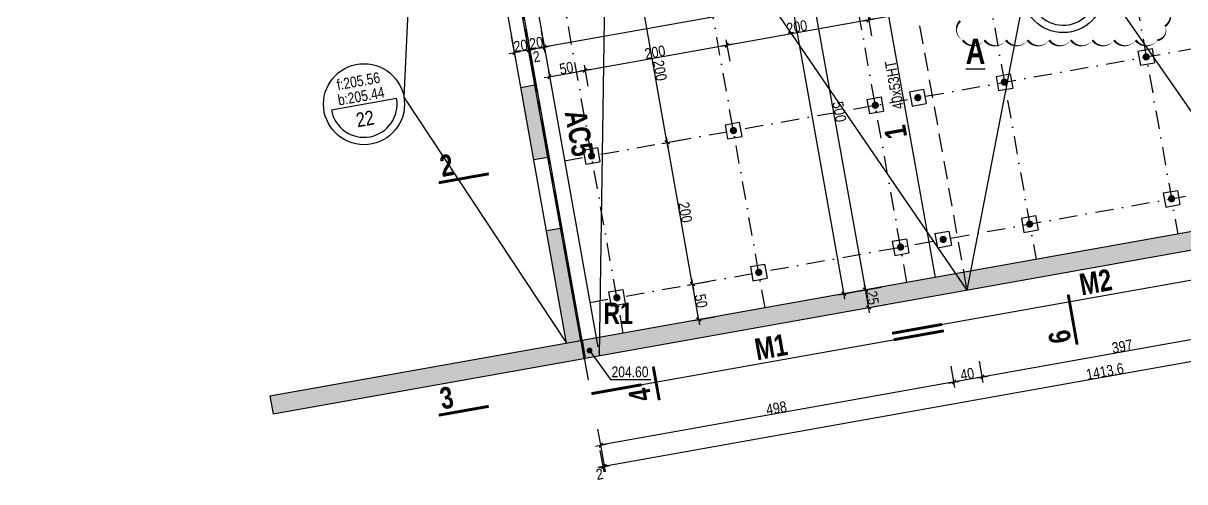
# Model space of a CAD drawing. Header units: millimetres. Extents: x -18089 to -10820, y 354 to 4554.
# Drawn here: x -15456 to -13844, y 2647 to 3283 of the extents above; entities that cross this region are included whole.
import ezdxf
from ezdxf.enums import TextEntityAlignment as Align

# ---------------------------------------------------------------- set-up
doc = ezdxf.new("R2010")
doc.units = ezdxf.units.MM
for name, pattern in [('AXES', [50.8, 31.75, -6.35, 6.35, -6.35]), ('CACHEx2', [19.05, 12.7, -6.35]), ('INTERROMPU2', [9.525, 6.35, -3.175]), ('TIRETPTX2', [50.8, 25.4, -12.7, 0, -12.7])]:
    doc.linetypes.add(name, pattern=pattern)
for name, color, linetype in [('01_cote_gen', 4, 'Continuous'), ('01_linteaux', 3, 'Continuous'), ('01_murs_coup', 5, 'Continuous'), ('01_murs_sup', 2, 'INTERROMPU2'), ('01_poch_murs', 251, 'Continuous'), ('01_texte', 230, 'Continuous'), ('01_tram_axes', 10, 'AXES'), ('AA_COTES', 2, 'Continuous')]:
    doc.layers.add(name, color=color, linetype=linetype)
doc.styles.add('impact', font='impact.ttf')
doc.styles.add('MATTE_TXT', font='arial.ttf')
doc.styles.add('STYLE2', font='ARIALN.TTF')
doc.dimstyles.new('JB50', dxfattribs={"dimscale": 0.1, "dimtxt": 150, "dimasz": 15, "dimexe": 0.1, "dimexo": 0.1, "dimgap": 0.09, "dimtad": 1, "dimdec": 1, "dimdsep": 46, "dimtxsty": 'STYLE2', "dimblk1": 'BOND_G', "dimblk2": 'BOND_D', "dimsah": 1, "dimcen": 1.5, "dimdle": 0.01, "dimse1": 1, "dimse2": 1, "dimclrd": 4, "dimclre": 2, "dimclrt": 6, "dimazin": 2, "dimtfac": 2.333333, "dimtdec": 1, "dimtix": 1, "dimtmove": 2, "dimatfit": 3, "dimldrblk": 'BOND_G', "dimfxl": 1, "dimtolj": 1, "dimtzin": 0, "dimarcsym": 0})

# ---------------------------------------------------------------- blocks, each defined once
blk = doc.blocks.new('BOND_G')
at = {"layer": 'AA_COTES', "color": 0}
for p, q in [((0, -5), (0, 15)), ((5, 0), (-5, 0)), ((1.8, 1.8), (-1.8, -1.8))]:
    blk.add_line(p, q, dxfattribs=at)
blk = doc.blocks.new('BOND_D')
at = {"layer": 'AA_COTES', "color": 0}
for p, q in [((5, 0), (-5, 0)), ((-1.8, -1.8), (1.8, 1.8)), ((0, 5), (0, -15))]:
    blk.add_line(p, q, dxfattribs=at)
blk = doc.blocks.new('*D579')
at = {"layer": '01_cote_gen', "color": 4, "lineweight": -2, "ltscale": 2, "transparency": 16777216}
blk.add_line((-15402.5, 3541.9), (-15903.6, 3007.2), dxfattribs=at)
at = {"layer": 'DEFPOINTS', "color": 0, "ltscale": 2, "transparency": 16777216}
for p in [(-15466.3, 3603.8), (-15969.4, 3066.8), (-15904.6, 3006.1)]:
    blk.add_point(p, dxfattribs=at)
at = {"layer": '01_cote_gen', "color": 4, "lineweight": -2, "ltscale": 2, "transparency": 16777216, "xscale": 1.5, "yscale": 1.5, "zscale": 1.5}
for name, p, rotation in [('BOND_G', (-15401.5, 3543), 46.85957807581701), ('BOND_D', (-15904.6, 3006.1), 226.859578075817)]:
    blk.add_blockref(name, p, dxfattribs=dict(at, rotation=rotation))
at = {"layer": '01_cote_gen', "color": 6, "ltscale": 2, "transparency": 16777216, "insert": (-15658.6, 3279.8), "char_height": 15, "attachment_point": 5, "rotation": 46.8596, "style": 'STYLE2'}
blk.add_mtext('\\A1;735.8', dxfattribs=at)
blk = doc.blocks.new('*D614')
at = {"layer": '01_cote_gen', "color": 4, "lineweight": -2, "ltscale": 2, "transparency": 16777216}
blk.add_line((-14165.5, 2785), (-14652.8, 2697.9), dxfattribs=at)
at = {"layer": 'DEFPOINTS', "color": 0, "ltscale": 2, "transparency": 16777216}
for p in [(-14179.3, 2870.4), (-14669.5, 2782.9), (-14654.3, 2697.7)]:
    blk.add_point(p, dxfattribs=at)
at = {"layer": '01_cote_gen', "color": 4, "lineweight": -2, "ltscale": 2, "transparency": 16777216, "xscale": 1.5, "yscale": 1.5, "zscale": 1.5}
for name, p, rotation in [('BOND_G', (-14164, 2785.2), 10.12400533052304), ('BOND_D', (-14654.3, 2697.7), 190.124005330523)]:
    blk.add_blockref(name, p, dxfattribs=dict(at, rotation=rotation))
at = {"layer": '01_cote_gen', "color": 6, "ltscale": 2, "transparency": 16777216, "insert": (-14410.5, 2749), "char_height": 15, "attachment_point": 5, "rotation": 10.124, "style": 'STYLE2'}
blk.add_mtext('\\A1;498', dxfattribs=at)
blk = doc.blocks.new('*D615')
at = {"layer": '01_cote_gen', "color": 4, "lineweight": -2, "ltscale": 2, "transparency": 16777216}
blk.add_line((-14126.1, 2792), (-14162.6, 2785.5), dxfattribs=at)
at = {"layer": 'DEFPOINTS', "color": 0, "ltscale": 2, "transparency": 16777216}
for p in [(-14179.3, 2870.4), (-14139.9, 2877.5), (-14164, 2785.2)]:
    blk.add_point(p, dxfattribs=at)
at = {"layer": '01_cote_gen', "color": 4, "lineweight": -2, "ltscale": 2, "transparency": 16777216, "xscale": 1.5, "yscale": 1.5, "zscale": 1.5}
for name, p, rotation in [('BOND_D', (-14164, 2785.2), 190.124005330523), ('BOND_G', (-14124.7, 2792.2), 10.12400533052304)]:
    blk.add_blockref(name, p, dxfattribs=dict(at, rotation=rotation))
at = {"layer": '01_cote_gen', "color": 6, "ltscale": 2, "transparency": 16777216, "insert": (-14145.7, 2796.3), "char_height": 15, "attachment_point": 5, "rotation": 10.124, "style": 'STYLE2'}
blk.add_mtext('\\A1;40', dxfattribs=at)
blk = doc.blocks.new('*D616')
at = {"layer": '01_cote_gen', "color": 4, "lineweight": -2, "ltscale": 2, "transparency": 16777216}
blk.add_line((-13258.9, 2916.4), (-14647.5, 2668.4), dxfattribs=at)
at = {"layer": 'DEFPOINTS', "color": 0, "ltscale": 2, "transparency": 16777216}
for p in [(-13273.7, 3007.7), (-14658.4, 2720.8), (-14649, 2668.1)]:
    blk.add_point(p, dxfattribs=at)
at = {"layer": '01_cote_gen', "color": 4, "lineweight": -2, "ltscale": 2, "transparency": 16777216, "xscale": 1.5, "yscale": 1.5, "zscale": 1.5}
for name, p, rotation in [('BOND_G', (-13257.4, 2916.6), 10.12400533052304), ('BOND_D', (-14649, 2668.1), 190.124005330523)]:
    blk.add_blockref(name, p, dxfattribs=dict(at, rotation=rotation))
at = {"layer": '01_cote_gen', "color": 6, "ltscale": 2, "transparency": 16777216, "insert": (-13954.6, 2799.9), "char_height": 15, "attachment_point": 5, "rotation": 10.124, "style": 'STYLE2'}
blk.add_mtext('\\A1;1413.6', dxfattribs=at)
blk = doc.blocks.new('*D618')
at = {"layer": '01_cote_gen', "color": 4, "lineweight": -2, "ltscale": 2, "transparency": 16777216}
blk.add_line((-14282.7, 2890), (-14286.6, 2911.7), dxfattribs=at)
at = {"layer": 'DEFPOINTS', "color": 0, "ltscale": 2, "transparency": 16777216}
for p in [(-14298, 2911.2), (-14286.8, 2913.2), (-14293.6, 2886.6)]:
    blk.add_point(p, dxfattribs=at)
at = {"layer": '01_cote_gen', "color": 4, "lineweight": -2, "ltscale": 2, "transparency": 16777216, "xscale": 1.5, "yscale": 1.5, "zscale": 1.5}
for name, p, rotation in [('BOND_D', (-14286.8, 2913.2), 100.1240053304039), ('BOND_G', (-14282.5, 2888.6), 280.1240053304039)]:
    blk.add_blockref(name, p, dxfattribs=dict(at, rotation=rotation))
at = {"layer": '01_cote_gen', "color": 6, "ltscale": 2, "transparency": 16777216, "insert": (-14277.1, 2902.2), "char_height": 15, "attachment_point": 5, "rotation": 280.124, "style": 'STYLE2'}
blk.add_mtext('\\A1;25', dxfattribs=at)
blk = doc.blocks.new('*D619')
at = {"layer": '01_cote_gen', "color": 4, "lineweight": -2, "ltscale": 2, "transparency": 16777216}
blk.add_line((-14287.1, 2914.7), (-14374.5, 3403.9), dxfattribs=at)
at = {"layer": 'DEFPOINTS', "color": 0, "ltscale": 2, "transparency": 16777216}
for p in [(-14304, 3418), (-14374.7, 3405.4), (-14298, 2911.2)]:
    blk.add_point(p, dxfattribs=at)
at = {"layer": '01_cote_gen', "color": 4, "lineweight": -2, "ltscale": 2, "transparency": 16777216, "xscale": 1.5, "yscale": 1.5, "zscale": 1.5}
for name, p, rotation in [('BOND_D', (-14374.7, 3405.4), 100.1240053304039), ('BOND_G', (-14286.8, 2913.2), 280.1240053304039)]:
    blk.add_blockref(name, p, dxfattribs=dict(at, rotation=rotation))
at = {"layer": '01_cote_gen', "color": 6, "ltscale": 2, "transparency": 16777216, "insert": (-14323.2, 3160.6), "char_height": 15, "attachment_point": 5, "rotation": 280.124, "style": 'STYLE2'}
blk.add_mtext('\\A1;500', dxfattribs=at)
blk = doc.blocks.new('*D631')
at = {"layer": '01_cote_gen', "color": 4, "lineweight": -2, "ltscale": 2, "transparency": 16777216}
blk.add_line((-14263.6, 3334), (-14731.1, 3250.5), dxfattribs=at)
at = {"layer": 'DEFPOINTS', "color": 0, "ltscale": 2, "transparency": 16777216}
for p in [(-14272.6, 3393.2), (-14737.1, 3275.6), (-14732.6, 3250.2)]:
    blk.add_point(p, dxfattribs=at)
at = {"layer": '01_cote_gen', "color": 4, "lineweight": -2, "ltscale": 2, "transparency": 16777216, "xscale": 1.5, "yscale": 1.5, "zscale": 1.5}
for name, p, rotation in [('BOND_G', (-14262.1, 3334.2), 10.12400533052304), ('BOND_D', (-14732.6, 3250.2), 190.124005330523)]:
    blk.add_blockref(name, p, dxfattribs=dict(at, rotation=rotation))
at = {"layer": '01_cote_gen', "color": 6, "ltscale": 2, "transparency": 16777216, "insert": (-14498.7, 3299.8), "char_height": 15, "attachment_point": 5, "rotation": 10.124, "style": 'STYLE2'}
blk.add_mtext('\\A1;478', dxfattribs=at)
blk = doc.blocks.new('*D632')
at = {"layer": '01_cote_gen', "color": 4, "lineweight": -2, "ltscale": 2, "transparency": 16777216}
blk.add_line((-14734.1, 3249.9), (-14750.8, 3247), dxfattribs=at)
at = {"layer": 'DEFPOINTS', "color": 0, "ltscale": 2, "transparency": 16777216}
for p in [(-14733.9, 3257.6), (-14753.6, 3254.1), (-14752.3, 3246.7)]:
    blk.add_point(p, dxfattribs=at)
at = {"layer": '01_cote_gen', "color": 4, "lineweight": -2, "ltscale": 2, "transparency": 16777216, "xscale": 1.5, "yscale": 1.5, "zscale": 1.5}
for name, p, rotation in [('BOND_G', (-14732.6, 3250.2), 10.12400533052304), ('BOND_D', (-14752.3, 3246.7), 190.124005330523)]:
    blk.add_blockref(name, p, dxfattribs=dict(at, rotation=rotation))
at = {"layer": '01_cote_gen', "color": 6, "ltscale": 2, "transparency": 16777216, "insert": (-14743.8, 3256), "char_height": 15, "attachment_point": 5, "rotation": 10.124, "style": 'STYLE2'}
blk.add_mtext('\\A1;20', dxfattribs=at)
blk = doc.blocks.new('*D633')
at = {"layer": '01_cote_gen', "color": 4, "lineweight": -2, "ltscale": 2, "transparency": 16777216}
for p, q in [((-14652.4, 2667.5), (-14653.9, 2667.3)), ((-14651, 2667.8), (-14649, 2668.1)), ((-14647.5, 2668.4), (-14646, 2668.7))]:
    blk.add_line(p, q, dxfattribs=at)
at = {"layer": 'DEFPOINTS', "color": 0, "ltscale": 2, "transparency": 16777216}
for p in [(-14667.2, 2758.9), (-14665.3, 2759.3), (-14649, 2668.1)]:
    blk.add_point(p, dxfattribs=at)
at = {"layer": '01_cote_gen', "color": 4, "lineweight": -2, "ltscale": 2, "transparency": 16777216, "xscale": 1.5, "yscale": 1.5, "zscale": 1.5}
for name, p, rotation in [('BOND_G', (-14651, 2667.8), 10.12400533052304), ('BOND_D', (-14649, 2668.1), 190.124005330523)]:
    blk.add_blockref(name, p, dxfattribs=dict(at, rotation=rotation))
at = {"layer": '01_cote_gen', "color": 6, "ltscale": 2, "transparency": 16777216, "insert": (-14655.9, 2657.4), "char_height": 15, "attachment_point": 5, "rotation": 10.124, "style": 'STYLE2'}
blk.add_mtext('\\A1;2', dxfattribs=at)
blk = doc.blocks.new('*D634')
at = {"layer": '01_cote_gen', "color": 4, "lineweight": -2, "ltscale": 2, "transparency": 16777216}
for p, q in [((-14755.8, 3246.1), (-14757.2, 3245.8)), ((-14754.3, 3246.3), (-14752.3, 3246.7)), ((-14750.8, 3247), (-14749.4, 3247.2))]:
    blk.add_line(p, q, dxfattribs=at)
at = {"layer": 'DEFPOINTS', "color": 0, "ltscale": 2, "transparency": 16777216}
for p in [(-14753.5, 3241.8), (-14752.3, 3246.7), (-14751.5, 3242.1)]:
    blk.add_point(p, dxfattribs=at)
at = {"layer": '01_cote_gen', "color": 4, "lineweight": -2, "ltscale": 2, "transparency": 16777216, "xscale": 1.5, "yscale": 1.5, "zscale": 1.5}
for name, p, rotation in [('BOND_G', (-14754.3, 3246.3), 10.12400533052304), ('BOND_D', (-14752.3, 3246.7), 190.124005330523)]:
    blk.add_blockref(name, p, dxfattribs=dict(at, rotation=rotation))
at = {"layer": '01_cote_gen', "color": 6, "ltscale": 2, "transparency": 16777216, "insert": (-14743.5, 3237.1), "char_height": 15, "attachment_point": 5, "rotation": 10.124, "style": 'STYLE2'}
blk.add_mtext('\\A1;2', dxfattribs=at)
blk = doc.blocks.new('*D635')
at = {"layer": '01_cote_gen', "color": 4, "lineweight": -2, "ltscale": 2, "transparency": 16777216}
blk.add_line((-14755.8, 3246.1), (-14772.5, 3243.1), dxfattribs=at)
at = {"layer": 'DEFPOINTS', "color": 0, "ltscale": 2, "transparency": 16777216}
for p in [(-14774, 3242.8), (-14753.4, 3241.3), (-14773.1, 3237.7)]:
    blk.add_point(p, dxfattribs=at)
at = {"layer": '01_cote_gen', "color": 4, "lineweight": -2, "ltscale": 2, "transparency": 16777216, "xscale": 1.5, "yscale": 1.5, "zscale": 1.5}
for name, p, rotation in [('BOND_D', (-14774, 3242.8), 190.124005330523), ('BOND_G', (-14754.3, 3246.3), 10.12400533052304)]:
    blk.add_blockref(name, p, dxfattribs=dict(at, rotation=rotation))
at = {"layer": '01_cote_gen', "color": 6, "ltscale": 2, "transparency": 16777216, "insert": (-14765.5, 3252.1), "char_height": 15, "attachment_point": 5, "rotation": 10.124, "style": 'STYLE2'}
blk.add_mtext('\\A1;20', dxfattribs=at)
blk = doc.blocks.new('*D496')
at = {"layer": '01_cote_gen', "color": 4, "lineweight": -2, "ltscale": 2, "transparency": 16777216}
blk.add_line((-13735.3, 2861.8), (-14123.2, 2792.5), dxfattribs=at)
at = {"layer": 'DEFPOINTS', "color": 0, "ltscale": 2, "transparency": 16777216}
for p in [(-13749.2, 2948.2), (-14140.1, 2878.4), (-14124.7, 2792.2)]:
    blk.add_point(p, dxfattribs=at)
at = {"layer": '01_cote_gen', "color": 4, "lineweight": -2, "ltscale": 2, "transparency": 16777216, "xscale": 1.5, "yscale": 1.5, "zscale": 1.5}
for name, p, rotation in [('BOND_G', (-13733.8, 2862), 10.12401369382293), ('BOND_D', (-14124.7, 2792.2), 190.1240136938229)]:
    blk.add_blockref(name, p, dxfattribs=dict(at, rotation=rotation))
at = {"layer": '01_cote_gen', "color": 6, "ltscale": 2, "transparency": 16777216, "insert": (-13930.6, 2834.7), "char_height": 15, "attachment_point": 5, "rotation": 10.124, "style": 'STYLE2'}
blk.add_mtext('\\A1;397', dxfattribs=at)
blk = doc.blocks.new('*D499')
at = {"layer": '01_cote_gen', "color": 4, "lineweight": -2, "ltscale": 2, "transparency": 16777216}
blk.add_line((-14317, 2909.3), (-14508.1, 3979.4), dxfattribs=at)
at = {"layer": 'DEFPOINTS', "color": 0, "ltscale": 2, "transparency": 16777216}
for p in [(-14496.5, 3983), (-14508.3, 3980.9), (-14304.9, 2909.9)]:
    blk.add_point(p, dxfattribs=at)
at = {"layer": '01_cote_gen', "color": 4, "lineweight": -2, "ltscale": 2, "transparency": 16777216, "xscale": 1.5, "yscale": 1.5, "zscale": 1.5}
for name, p, rotation in [('BOND_D', (-14508.3, 3980.9), 100.1240053305219), ('BOND_G', (-14316.7, 2907.8), 280.1240053305219)]:
    blk.add_blockref(name, p, dxfattribs=dict(at, rotation=rotation))
at = {"layer": '01_cote_gen', "color": 6, "ltscale": 2, "transparency": 16777216, "insert": (-14405, 3445.7), "char_height": 15, "attachment_point": 5, "rotation": 280.124, "style": 'STYLE2'}
blk.add_mtext('\\A1;1090', dxfattribs=at)
blk = doc.blocks.new('*D844')
at = {"layer": '01_poch_murs', "color": 4, "lineweight": -2, "transparency": 16777216}
blk.add_line((-14518.5, 2873.3), (-14526.7, 2919.6), dxfattribs=at)
at = {"layer": 'DEFPOINTS', "color": 0, "transparency": 16777216}
for p in [(-14527, 2921.1), (-14524, 2921.6), (-14515.2, 2872.4)]:
    blk.add_point(p, dxfattribs=at)
at = {"layer": '01_poch_murs', "color": 4, "lineweight": -2, "transparency": 16777216, "xscale": 1.5, "yscale": 1.5, "zscale": 1.5}
for name, p, rotation in [('BOND_D', (-14527, 2921.1), 100.1240053304878), ('BOND_G', (-14518.2, 2871.9), 280.1240053304879)]:
    blk.add_blockref(name, p, dxfattribs=dict(at, rotation=rotation))
at = {"layer": '01_poch_murs', "color": 6, "transparency": 16777216, "insert": (-14515.1, 2897.8), "char_height": 15, "attachment_point": 5, "rotation": 280.124, "style": 'STYLE2'}
blk.add_mtext('\\A1;50', dxfattribs=at)
blk = doc.blocks.new('*D845')
at = {"layer": '01_poch_murs', "color": 4, "lineweight": -2, "transparency": 16777216}
blk.add_line((-14527.3, 2922.6), (-14561.9, 3116.5), dxfattribs=at)
at = {"layer": 'DEFPOINTS', "color": 0, "transparency": 16777216}
for p in [(-14562.1, 3118), (-14533.8, 3123), (-14524, 2921.6)]:
    blk.add_point(p, dxfattribs=at)
at = {"layer": '01_poch_murs', "color": 4, "lineweight": -2, "transparency": 16777216, "xscale": 1.5, "yscale": 1.5, "zscale": 1.5}
for name, p, rotation in [('BOND_D', (-14562.1, 3118), 100.1240053304878), ('BOND_G', (-14527, 2921.1), 280.1240053304879)]:
    blk.add_blockref(name, p, dxfattribs=dict(at, rotation=rotation))
at = {"layer": '01_poch_murs', "color": 6, "transparency": 16777216, "insert": (-14537, 3020.9), "char_height": 15, "attachment_point": 5, "rotation": 280.124, "style": 'STYLE2'}
blk.add_mtext('\\A1;200', dxfattribs=at)
blk = doc.blocks.new('*D846')
at = {"layer": '01_poch_murs', "color": 4, "lineweight": -2, "transparency": 16777216}
blk.add_line((-14562.4, 3119.4), (-14597, 3313.4), dxfattribs=at)
at = {"layer": 'DEFPOINTS', "color": 0, "transparency": 16777216}
for p in [(-14544.3, 3324.3), (-14597.3, 3314.9), (-14533.8, 3123)]:
    blk.add_point(p, dxfattribs=at)
at = {"layer": '01_poch_murs', "color": 4, "lineweight": -2, "transparency": 16777216, "xscale": 1.5, "yscale": 1.5, "zscale": 1.5}
for name, p, rotation in [('BOND_D', (-14597.3, 3314.9), 100.1240053304878), ('BOND_G', (-14562.1, 3118), 280.1240053304879)]:
    blk.add_blockref(name, p, dxfattribs=dict(at, rotation=rotation))
at = {"layer": '01_poch_murs', "color": 6, "transparency": 16777216, "insert": (-14572.2, 3217.8), "char_height": 15, "attachment_point": 5, "rotation": 280.124, "style": 'STYLE2'}
blk.add_mtext('\\A1;200', dxfattribs=at)
blk = doc.blocks.new('*D855')
at = {"layer": '01_poch_murs', "color": 4, "lineweight": -2, "transparency": 16777216}
blk.add_line((-14723.8, 3209.4), (-14677.5, 3217.7), dxfattribs=at)
at = {"layer": 'DEFPOINTS', "color": 0, "transparency": 16777216}
for p in [(-14676.1, 3218), (-14720, 3179.6), (-14670.8, 3188.4)]:
    blk.add_point(p, dxfattribs=at)
at = {"layer": '01_poch_murs', "color": 4, "lineweight": -2, "transparency": 16777216, "xscale": 1.5, "yscale": 1.5, "zscale": 1.5}
for name, p, rotation in [('BOND_D', (-14676.1, 3218), 10.12400533048881), ('BOND_G', (-14725.3, 3209.2), 190.1240053304888)]:
    blk.add_blockref(name, p, dxfattribs=dict(at, rotation=rotation))
at = {"layer": '01_poch_murs', "color": 6, "transparency": 16777216, "insert": (-14702, 3221.1), "char_height": 15, "attachment_point": 5, "rotation": 10.124, "style": 'STYLE2'}
blk.add_mtext('\\A1;50', dxfattribs=at)
blk = doc.blocks.new('*D856')
at = {"layer": '01_poch_murs', "color": 4, "lineweight": -2, "transparency": 16777216}
blk.add_line((-14674.6, 3218.2), (-14480.7, 3252.9), dxfattribs=at)
at = {"layer": 'DEFPOINTS', "color": 0, "transparency": 16777216}
for p in [(-14479.2, 3253.1), (-14479.2, 3253.1), (-14670.8, 3188.4)]:
    blk.add_point(p, dxfattribs=at)
at = {"layer": '01_poch_murs', "color": 4, "lineweight": -2, "transparency": 16777216, "xscale": 1.5, "yscale": 1.5, "zscale": 1.5}
for name, p, rotation in [('BOND_D', (-14479.2, 3253.1), 10.12400533048881), ('BOND_G', (-14676.1, 3218), 190.1240053304888)]:
    blk.add_blockref(name, p, dxfattribs=dict(at, rotation=rotation))
at = {"layer": '01_poch_murs', "color": 6, "transparency": 16777216, "insert": (-14579, 3243.1), "char_height": 15, "attachment_point": 5, "rotation": 10.124, "style": 'STYLE2'}
blk.add_mtext('\\A1;200', dxfattribs=at)
blk = doc.blocks.new('*D857')
at = {"layer": '01_poch_murs', "color": 4, "lineweight": -2, "transparency": 16777216}
blk.add_line((-14477.7, 3253.4), (-14283.8, 3288), dxfattribs=at)
at = {"layer": 'DEFPOINTS', "color": 0, "transparency": 16777216}
for p in [(-14282.3, 3288.3), (-14282.3, 3288.3), (-14479.2, 3253.1)]:
    blk.add_point(p, dxfattribs=at)
at = {"layer": '01_poch_murs', "color": 4, "lineweight": -2, "transparency": 16777216, "xscale": 1.5, "yscale": 1.5, "zscale": 1.5}
for name, p, rotation in [('BOND_D', (-14282.3, 3288.3), 10.12400533048881), ('BOND_G', (-14479.2, 3253.1), 190.1240053304888)]:
    blk.add_blockref(name, p, dxfattribs=dict(at, rotation=rotation))
at = {"layer": '01_poch_murs', "color": 6, "transparency": 16777216, "insert": (-14382.1, 3278.3), "char_height": 15, "attachment_point": 5, "rotation": 10.124, "style": 'STYLE2'}
blk.add_mtext('\\A1;200', dxfattribs=at)
blk = doc.blocks.new('*D858')
at = {"layer": '01_poch_murs', "color": 4, "lineweight": -2, "transparency": 16777216}
blk.add_line((-14280.8, 3288.5), (-14086.9, 3323.2), dxfattribs=at)
at = {"layer": 'DEFPOINTS', "color": 0, "transparency": 16777216}
for p in [(-14085.4, 3323.4), (-14085.4, 3323.4), (-14282.3, 3288.3)]:
    blk.add_point(p, dxfattribs=at)
at = {"layer": '01_poch_murs', "color": 4, "lineweight": -2, "transparency": 16777216, "xscale": 1.5, "yscale": 1.5, "zscale": 1.5}
for name, p, rotation in [('BOND_D', (-14085.4, 3323.4), 10.12400533048881), ('BOND_G', (-14282.3, 3288.3), 190.1240053304888)]:
    blk.add_blockref(name, p, dxfattribs=dict(at, rotation=rotation))
at = {"layer": '01_poch_murs', "color": 6, "transparency": 16777216, "insert": (-14185.2, 3313.4), "char_height": 15, "attachment_point": 5, "rotation": 10.124, "style": 'STYLE2'}
blk.add_mtext('\\A1;200', dxfattribs=at)

msp = doc.modelspace()

# ---------------------------------------------------------------- hatches: boundary and pattern name
at = {"layer": '01_murs_sup', "ltscale": 2}
h = msp.add_hatch(dxfattribs=at)
h.set_pattern_fill('DASH', color=256, scale=2.5, angle=145.12401)
h.set_pattern_definition([(145.124005, (-20168.725, 70469.525), (-11.05053765, -1.9731777), [7.9375, -7.9375])])
h.paths.add_polyline_path([(-14682.18, 2842.58), (-15113.45, 2765.58), (-15109.06, 2740.97), (-14677.79, 2817.97)])
h.paths.add_polyline_path([(-14710.13, 2999.11), (-14729.82, 2995.59), (-14701.87, 2839.07), (-14682.18, 2842.58)])
h.paths.add_polyline_path([(-14745.64, 3197.96), (-14765.33, 3194.45), (-14747.4, 3094.04), (-14727.71, 3097.55)])
h.paths.add_polyline_path([(-14785.37, 3420.49), (-14805.06, 3416.99), (-14782.9, 3292.89), (-14763.21, 3296.41)])
h.paths.add_polyline_path([(-14815.77, 3590.75), (-14835.46, 3587.23), (-14805.06, 3416.99), (-14785.37, 3420.49)])
h.paths.add_polyline_path([(-14877.66, 3937.33), (-14897.35, 3933.81), (-14893.83, 3914.12), (-14893.48, 3914.19), (-14893.56, 3912.6), (-14853.04, 3685.68), (-14833.35, 3689.19)])
h.paths.add_polyline_path([(-14897.35, 3933.81), (-14965.91, 3921.62), (-14962.4, 3901.92), (-14893.83, 3914.12)])
h.paths.add_polyline_path([(-14974.66, 3970.84), (-14906.13, 3983.03), (-14897.35, 3933.81), (-14896.99, 3933.88), (-14877.66, 3937.33), (-14889.96, 4006.23), (-14997.86, 3987.03), (-14985.6, 3918.11), (-15005.65, 3914.54), (-15002.13, 3894.86), (-14962.4, 3901.92)])
h.paths.add_polyline_path([(-15104.1, 3897.03), (-15202.55, 3879.51), (-15199.04, 3859.82), (-15100.58, 3877.34)])
h.paths.add_polyline_path([(-15301.01, 3862), (-15308.29, 3860.7), (-15304.71, 3841.02), (-15297.49, 3842.31)])
h.paths.add_polyline_path([(-14916.73, 3413.36), (-15159.21, 3370.22), (-15156.4, 3354.47), (-14917.49, 3396.97)])
h.paths.add_polyline_path([(-14807.87, 3432.73), (-14916.73, 3413.36), (-14917.49, 3396.97), (-14805.06, 3416.97)])
h.paths.add_polyline_path([(-15159.21, 3370.22), (-15178.9, 3366.71), (-15176.1, 3350.97), (-15156.41, 3354.48)])
h.paths.add_polyline_path([(-15178.9, 3366.71), (-15218.75, 3359.62), (-15215.94, 3343.86), (-15176.1, 3350.97)])
at = {"layer": '01_poch_murs', "ltscale": 2}
h = msp.add_hatch(color=256, dxfattribs=at)
h.dxf.hatch_style = 1
h.paths.add_polyline_path([(-13284.26, 3066.8), (-12816.03, 3566.58), (-12815.44, 3603.77), (-13296.83, 3089.95), (-14680.21, 2842.94), (-14675.82, 2818.32)])
h.paths.add_polyline_path([(-14294.71, 2912.47), (-14290.03, 2886.27), (-14259.29, 2891.76), (-14263.97, 2917.96)], flags=25)
h = msp.add_hatch(color=256, dxfattribs=at)
h.dxf.hatch_style = 1
h.paths.add_polyline_path([(-14677.79, 2817.97), (-14682.18, 2842.58), (-15113.45, 2765.58), (-15109.07, 2740.96)])

# ---------------------------------------------------------------- linework, layer by layer
at = {"layer": '01_cote_gen'}
for points in [[(-14249.8, 2852.93), (-14180.74, 2865.26)], [(-14247.45, 2844.02), (-14178.39, 2856.35)], [(-14667.03, 2769.1), (-14597.96, 2781.44)]]:
    msp.add_lwpolyline(points, dxfattribs=at)
at = {"layer": '01_linteaux', "linetype": 'CACHEx2', "ltscale": 2}
for p, q in [((-14238.5, 3429.72), (-14146.21, 2912.89)), ((-14765.33, 3194.45), (-14745.64, 3197.96)), ((-14747.4, 3094.04), (-14727.71, 3097.55)), ((-14729.82, 2995.59), (-14710.13, 2999.11))]:
    msp.add_line(p, q, dxfattribs=at)
at = {"layer": '01_murs_coup', "color": 2, "linetype": 'TIRETPTX2'}
for p, q in [((-14044.89, 4063.62), (-13853.29, 2990.59)), ((-14241.78, 4028.46), (-14050.18, 2955.43)), ((-14229.36, 2923.44), (-14420.96, 3996.47)), ((-14426.25, 2888.28), (-14617.85, 3961.31)), ((-14623.13, 2853.13), (-14814.73, 3926.16)), ((-14704.47, 3092.56), (-13011.1, 3394.92)), ((-14669.31, 2895.67), (-13239.68, 3150.95))]:
    msp.add_line(p, q, dxfattribs=at)
at = {"layer": '01_murs_coup', "color": 2, "ltscale": 2}
for p, q in [((-14682.18, 2842.58), (-14785.37, 3420.49)), ((-14680.21, 2842.93), (-14783.4, 3420.84)), ((-14763.71, 3424.34), (-14660.52, 2846.45)), ((-14277.87, 3422.69), (-14189.98, 2930.47)), ((-14701.87, 2839.07), (-14805.06, 3416.97)), ((-13908.84, 3244.78), (-13889.15, 3248.3)), ((-13908.84, 3244.78), (-13905.32, 3225.1)), ((-13889.15, 3248.3), (-13885.63, 3228.61)), ((-13905.32, 3225.1), (-13885.63, 3228.61)), ((-14105.72, 3209.63), (-14086.03, 3213.14)), ((-14105.72, 3209.63), (-14102.21, 3189.94)), ((-14086.03, 3213.14), (-14082.52, 3193.46)), ((-14102.21, 3189.94), (-14082.52, 3193.46)), ((-14284.91, 3177.63), (-14265.22, 3181.15)), ((-14284.91, 3177.63), (-14281.39, 3157.94)), ((-14265.22, 3181.15), (-14261.7, 3161.46)), ((-14225.84, 3188.18), (-14206.15, 3191.7)), ((-14225.84, 3188.18), (-14222.33, 3168.49)), ((-14206.15, 3191.7), (-14202.64, 3172.01)), ((-14281.39, 3157.94), (-14261.7, 3161.46)), ((-14222.33, 3168.49), (-14202.64, 3172.01)), ((-14481.79, 3142.48), (-14462.1, 3145.99)), ((-14462.1, 3145.99), (-14458.59, 3126.3)), ((-14481.79, 3142.48), (-14478.28, 3122.79)), ((-14478.28, 3122.79), (-14458.59, 3126.3)), ((-14678.68, 3107.32), (-14658.99, 3110.84)), ((-14678.68, 3107.32), (-14675.16, 3087.63)), ((-14658.99, 3110.84), (-14655.47, 3091.15)), ((-14675.16, 3087.63), (-14655.47, 3091.15)), ((-13873.68, 3047.9), (-13853.99, 3051.41)), ((-13873.68, 3047.9), (-13870.17, 3028.21)), ((-13853.99, 3051.41), (-13850.48, 3031.73)), ((-13870.17, 3028.21), (-13850.48, 3031.73)), ((-14070.57, 3012.74), (-14050.88, 3016.26)), ((-14050.88, 3016.26), (-14047.36, 2996.57)), ((-14070.57, 3012.74), (-14067.05, 2993.05)), ((-14249.75, 2980.75), (-14230.06, 2984.26)), ((-14230.06, 2984.26), (-14226.55, 2964.57)), ((-14190.69, 2991.29), (-14171, 2994.81)), ((-14190.69, 2991.29), (-14187.17, 2971.61)), ((-14171, 2994.81), (-14167.48, 2975.12)), ((-14067.05, 2993.05), (-14047.36, 2996.57)), ((-14249.75, 2980.75), (-14246.24, 2961.06)), ((-14187.17, 2971.61), (-14167.48, 2975.12)), ((-14246.24, 2961.06), (-14226.55, 2964.57)), ((-14446.64, 2945.59), (-14426.95, 2949.11)), ((-14446.64, 2945.59), (-14443.12, 2925.9)), ((-14426.95, 2949.11), (-14423.43, 2929.42)), ((-14443.12, 2925.9), (-14423.43, 2929.42)), ((-14643.52, 2910.44), (-14623.83, 2913.95)), ((-14643.52, 2910.44), (-14640.01, 2890.75)), ((-14623.83, 2913.95), (-14620.32, 2894.26)), ((-14640.01, 2890.75), (-14620.32, 2894.26))]:
    msp.add_line(p, q, dxfattribs=at)
at = {"layer": '01_murs_coup'}
for p, q in [((-13296.83, 3089.95), (-14680.21, 2842.94)), ((-14675.82, 2818.32), (-13284.26, 3066.8)), ((-14682.18, 2842.58), (-15113.45, 2765.58)), ((-14682.18, 2842.58), (-14677.79, 2817.97)), ((-14680.21, 2842.93), (-14675.82, 2818.32)), ((-15109.07, 2740.96), (-14677.79, 2817.97))]:
    msp.add_line(p, q, dxfattribs=at)
msp.add_lwpolyline([(-14785.37, 3420.49), (-14889.96, 4006.23), (-14997.86, 3987.03), (-14985.6, 3918.11), (-15308.29, 3860.7), (-15304.71, 3841.02), (-15264.55, 3848.17), (-15244.86, 3851.67), (-14962.4, 3901.92), (-14893.48, 3914.19), (-14927.51, 3180.91)], dxfattribs=at)
at = {"layer": '01_murs_coup', "color": 2, "ltscale": 2, "const_width": 5}
for points in [[(-13899.74, 3236.7, 1), (-13894.74, 3236.7, 1)], [(-14096.62, 3201.54, 1), (-14091.62, 3201.54, 1)], [(-14216.74, 3180.09, 1), (-14211.74, 3180.09, 1)], [(-14275.8, 3169.55, 1), (-14270.8, 3169.55, 1)], [(-14472.69, 3134.39, 1), (-14467.69, 3134.39, 1)], [(-14669.58, 3099.24, 1), (-14664.58, 3099.24, 1)], [(-13864.58, 3039.81, 1), (-13859.58, 3039.81, 1)], [(-14061.47, 3004.66, 1), (-14056.47, 3004.66, 1)], [(-14181.58, 2983.21, 1), (-14176.58, 2983.21, 1)], [(-14240.65, 2972.66, 1), (-14235.65, 2972.66, 1)], [(-14437.53, 2937.51, 1), (-14432.53, 2937.51, 1)], [(-14634.42, 2902.35, 1), (-14629.42, 2902.35, 1)]]:
    msp.add_lwpolyline(points, format="xyb", close=True, dxfattribs=at)
at = {"layer": '01_murs_sup', "ltscale": 2}
msp.add_line((-14660.52, 2846.45), (-14656.13, 2821.84), dxfattribs=at)
at = {"layer": '01_poch_murs', "ltscale": 2}
msp.add_line((-15113.45, 2765.58), (-15109.07, 2740.96), dxfattribs=at)
at = {"layer": '01_texte'}
for p, q in [((-14535.59, 3481.87), (-14146.21, 2912.89)), ((-14656.13, 2821.84), (-14646.29, 3462.1)), ((-13957.13, 3336.55), (-13716.02, 2989.71)), ((-14067.83, 3316.79), (-14146.21, 2912.89)), ((-14937.61, 3179.1), (-15028.12, 3162.94)), ((-14927.51, 3180.91), (-14701.87, 2839.07)), ((-14249.8, 2852.93), (-13761.16, 2940.18)), ((-14667.03, 2769.1), (-14178.39, 2856.35)), ((-14669.87, 2828.99), (-14640.68, 2788.85)), ((-14640.68, 2788.85), (-14585.01, 2788.85))]:
    msp.add_line(p, q, dxfattribs=at)
msp.add_lwpolyline([(-13871.21, 3309.31, 0, 3, -0.5205671), (-13871.21, 3279.31, 0, 3, -0.5205671), (-13881.88, 3259.98, 0, 3, -0.5205671), (-13911.88, 3259.98, 0, 3, -0.5205671), (-13941.88, 3259.98, 0, 3, -0.5205671), (-13971.88, 3259.98, 0, 3, -0.5205671), (-14001.88, 3259.98, 0, 3, -0.5205671), (-14031.88, 3259.98, 0, 3, -0.5205671), (-14061.88, 3259.98, 0, 3, -0.5205671), (-14091.88, 3259.98, 0, 3, -0.5205671), (-14121.88, 3259.98, 0, 3, -0.5205671), (-14151.88, 3259.98, 0, 3, -0.5205671), (-14155.31, 3286.56, 0, 3, -0.5205671)], format="xyseb", dxfattribs=at)
at = {"layer": '01_texte', "const_width": 4}
for points in [[(-14809.75, 3074.32), (-14879.15, 3061.99)], [(-14005.52, 2906.63), (-13993.18, 2837.23)], [(-14249.8, 2852.93), (-14180.74, 2865.26)], [(-14247.45, 2844.02), (-14178.39, 2856.35)], [(-14581.46, 2806.84), (-14573.14, 2760.04)], [(-14667.03, 2769.1), (-14597.96, 2781.44)], [(-14809.75, 2751.52), (-14879.15, 2739.18)]]:
    msp.add_lwpolyline(points, dxfattribs=at)
msp.add_lwpolyline([(-14671.87, 2828.99, 1), (-14667.87, 2828.99, 1)], format="xyb", close=True, dxfattribs=at)
at = {"layer": '01_texte'}
for centre in [(-14012.48, 3326.67), (-14982.87, 3171.02)]:
    msp.add_circle(centre, 56.23, dxfattribs=at)
for centre in [(-14012.48, 3326.67), (-14982.87, 3171.02)]:
    msp.add_arc(centre, 45.97, 190.12401, 10.12401, dxfattribs=at)
at = {"layer": '01_tram_axes', "ltscale": 2}
msp.add_line((-14671.35, 2787.63), (-14904.27, 4092.05), dxfattribs=at)

# ---------------------------------------------------------------- texts
at = {"layer": '01_texte', "style": 'impact'}
for s, height, p in [('%%UA', 35, (-14134.18, 3216.55)), ('R1', 30, (-14630.22, 2856.6))]:
    msp.add_text(s, height=height, dxfattribs=at).set_placement(p, align=Align.BOTTOM_CENTER)
at = {"layer": '01_texte', "style": 'MATTE_TXT', "width": 0.8}
for s, height, rotation, p in [('40x53HT', 15, 100.12401, (-14235.02, 3199.72)), ('f:205.56', 15, 10.12401, (-14988.56, 3191.28)), ('b:205.44', 15, 10.12401, (-14984.82, 3170.36)), ('22', 20, 10.12401, (-14978.53, 3135.1))]:
    msp.add_text(s, height=height, rotation=rotation, dxfattribs=at).set_placement(p, align=Align.BOTTOM_CENTER)
at = {"layer": '01_texte', "style": 'impact'}
for s, rotation, p in [('AC5', 280.12401, (-14707.73, 3126.64)), ('1', 100.12401, (-14221.57, 3136.49)), ('2', 10.08131, (-14864.06, 3062.59)), ('M2', 10.12401, (-13963.25, 2900.48)), ('6', 100.08131, (-13993.78, 2852.31)), ('M1', 10.12401, (-14413.81, 2810.36)), ('3', 10.08131, (-14864.06, 2739.78)), ('4', 100.08131, (-14576.4, 2771.66))]:
    msp.add_text(s, height=30, rotation=rotation, dxfattribs=at).set_placement(p, align=Align.BOTTOM_CENTER)
at = {"layer": '01_texte', "style": 'MATTE_TXT', "width": 0.8}
msp.add_text('204.60', height=15, dxfattribs=at).set_placement((-14613.71, 2787.33), align=Align.BOTTOM_CENTER)

# ---------------------------------------------------------------- dimensions: what is measured, and where the dimension line sits
at = {"layer": '01_cote_gen', "ltscale": 2}
for p1, p2, distance, picture, middle in [((-14304.93, 2909.94), (-14496.53, 3982.97), 11.97, '*D499', (-14404.97, 3445.7)), ((-15466.27, 3603.76), (-15969.41, 3066.84), 88.8, '*D579', (-15658.64, 3279.82)), ((-13749.24, 2948.22), (-14140.06, 2878.44), 87.55, '*D496', (-13930.61, 2834.69))]:
    dim = msp.add_aligned_dim(p1=p1, p2=p2, distance=distance, dimstyle='JB50', dxfattribs=at)
    dim.commit()
    dim.dimension.update_dxf_attribs({"geometry": picture, "text_midpoint": middle})
for base, p1, p2, angle, picture, middle in [((-14374.74, 3405.39), (-14298.02, 2911.18), (-14303.97, 3418.03), 100.12401, '*D619', (-14323.24, 3160.63)), ((-14732.62, 3250.21), (-14272.6, 3393.15), (-14737.15, 3275.57), 10.12401, '*D631', (-14498.7, 3299.76)), ((-14773.96, 3242.82), (-14753.37, 3241.25), (-14773.05, 3237.74), 10.12401, '*D635', (-14765.47, 3252.13)), ((-14752.31, 3246.69), (-14733.94, 3257.59), (-14753.62, 3254.07), 10.12401, '*D632', (-14743.81, 3256)), ((-14649, 2668.15), (-13273.71, 3007.73), (-14658.4, 2720.81), 10.12401, '*D616', (-13954.57, 2799.93)), ((-14286.85, 2913.17), (-14293.63, 2886.57), (-14298.02, 2911.18), 100.12401, '*D618', (-14277.1, 2902.22)), ((-14654.27, 2697.68), (-14179.26, 2870.43), (-14669.49, 2782.89), 10.12401, '*D614', (-14410.51, 2748.99)), ((-14164.05, 2785.21), (-14139.88, 2877.46), (-14179.26, 2870.43), 10.12401, '*D615', (-14145.7, 2796.28))]:
    dim = msp.add_linear_dim(base=base, p1=p1, p2=p2, angle=angle, dimstyle='JB50', dxfattribs=at)
    dim.commit()
    dim.dimension.update_dxf_attribs({"geometry": picture, "text_midpoint": middle})
for base, p1, p2, picture, middle in [((-14752.31, 3246.69), (-14753.46, 3241.77), (-14751.49, 3242.12), '*D634', (-14743.47, 3237.06)), ((-14649, 2668.15), (-14667.24, 2758.91), (-14665.27, 2759.26), '*D633', (-14655.91, 2657.42))]:
    dim = msp.add_linear_dim(base=base, p1=p1, p2=p2, angle=10.12401, dimstyle='JB50', dxfattribs=at)
    dim.commit()
    dim.dimension.update_dxf_attribs({"geometry": picture, "text_midpoint": middle, "dimtype": 160})
at = {"layer": '01_poch_murs'}
for base, p1, p2, angle, picture, middle in [((-14597.3, 3314.86), (-14533.75, 3123.04), (-14544.3, 3324.32), 280.12401, '*D846', (-14572.18, 3217.76)), ((-14085.41, 3323.44), (-14282.3, 3288.28), (-14085.41, 3323.44), 190.12401, '*D858', (-14185.2, 3313.41)), ((-14282.3, 3288.28), (-14479.18, 3253.13), (-14282.3, 3288.28), 190.12401, '*D857', (-14382.09, 3278.25)), ((-14479.18, 3253.13), (-14670.78, 3188.36), (-14479.18, 3253.13), 190.12401, '*D856', (-14578.98, 3243.1)), ((-14562.15, 3117.97), (-14523.97, 2921.63), (-14533.75, 3123.04), 280.12401, '*D845', (-14537.02, 3020.88))]:
    dim = msp.add_linear_dim(base=base, p1=p1, p2=p2, angle=angle, dimstyle='JB50', dxfattribs=at)
    dim.commit()
    dim.dimension.update_dxf_attribs({"geometry": picture, "text_midpoint": middle})
for p1, p2, distance, picture, middle in [((-14720.01, 3179.57), (-14670.78, 3188.36), 30.08, '*D855', (-14702.03, 3221.13)), ((-14515.18, 2872.4), (-14523.97, 2921.63), 3.07, '*D844', (-14515.05, 2897.82))]:
    dim = msp.add_aligned_dim(p1=p1, p2=p2, distance=distance, dimstyle='JB50', dxfattribs=at)
    dim.commit()
    dim.dimension.update_dxf_attribs({"geometry": picture, "text_midpoint": middle})

doc.saveas('drawing.dxf')
